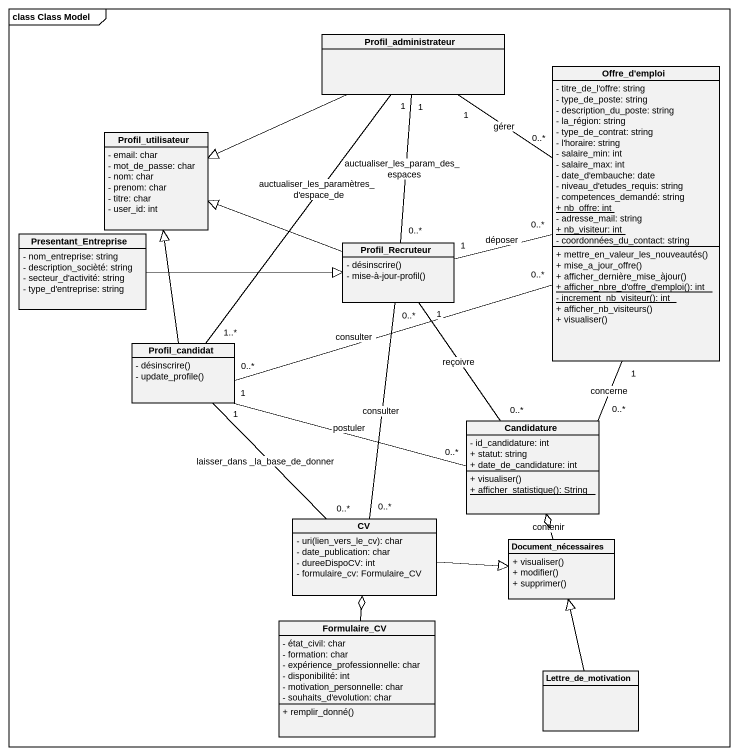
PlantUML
@startuml
mainframe class Class Model
hide circle
hide empty members
skinparam classAttributeIconSize 0
class Profil_administrateur
class "Offre_d'emploi" as Offre_d_emploi {
  - titre_de_l'offre: string
  - type_de_poste: string
  - description_du_poste: string
  - la_région: string
  - type_de_contrat: string
  - l'horaire: string
  - salaire_min: int
  - salaire_max: int
  - date_d'embauche: date
  - niveau_d'etudes_requis: string
  - competences_demandé: string
  {static} + nb_offre: int
  - adresse_mail: string
  {static} + nb_visiteur: int
  - coordonnées_du_contact: string
  + mettre_en_valeur_les_nouveautés()
  + mise_a_jour_offre()
  + afficher_dernière_mise_àjour()
  {static} + afficher_nbre_d'offre_d'emploi(): int
  {static} - increment_nb_visiteur(): int
  + afficher_nb_visiteurs()
  + visualiser()
}
class Profil_utilisateur {
  - email: char
  - mot_de_passe: char
  - nom: char
  - prenom: char
  - titre: char
  - user_id: int
}
class Presentant_Entreprise {
  - nom_entreprise: string
  - description_socièté: string
  - secteur_d'activité: string
  - type_d'entreprise: string
}
class Profil_Recruteur {
  - désinscrire()
  - mise-à-jour-profil()
}
class Profil_candidat {
  - désinscrire()
  - update_profile()
}
class Candidature {
  - id_candidature: int
  + statut: string
  + date_de_candidature: int
  + visualiser()
  {static} + afficher_statistique(): String
}
class CV {
  {field} - uri(lien_vers_le_cv): char
  - date_publication: char
  - dureeDispoCV: int
  - formulaire_cv: Formulaire_CV
}
class Document_nécessaires {
  + visualiser()
  + modifier()
  + supprimer()
}
class Formulaire_CV {
  - état_civil: char
  - formation: char
  - expérience_professionnelle: char
  - disponibilité: int
  - motivation_personnelle: char
  - souhaits_d'evolution: char
  + remplir_donné()
}
class Lettre_de_motivation
Profil_administrateur "1" -- "0..*" Offre_d_emploi : gérer
Profil_administrateur -left-|> Profil_utilisateur
Profil_administrateur "1" -- "0..*" Profil_Recruteur : auctualiser_les_param_des_espaces
Profil_administrateur "1" -- "1..*" Profil_candidat : auctualiser_les_paramètres_d'espace_de
Presentant_Entreprise -right-|> Profil_Recruteur
Profil_Recruteur "1" -right- "0..*" Offre_d_emploi : déposer
Profil_Recruteur -left-|> Profil_utilisateur
Profil_Recruteur "1" -- "0..*" Candidature : reçoivre
Profil_Recruteur "0..*" -- "0..*" CV : consulter
Profil_candidat "0..*" -right- "0..*" Offre_d_emploi : consulter
Profil_candidat -up-|> Profil_utilisateur
Profil_candidat "1" -right- "0..*" Candidature : postuler
Profil_candidat "1" -- "0..*" CV : laisser_dans _la_base_de_donner
Candidature "0..*" -up- "1" Offre_d_emploi : concerne
CV -right-|> Document_nécessaires
Document_nécessaires -up-o Candidature : contenir
Formulaire_CV -up-o CV
Lettre_de_motivation -up-|> Document_nécessaires
@enduml
